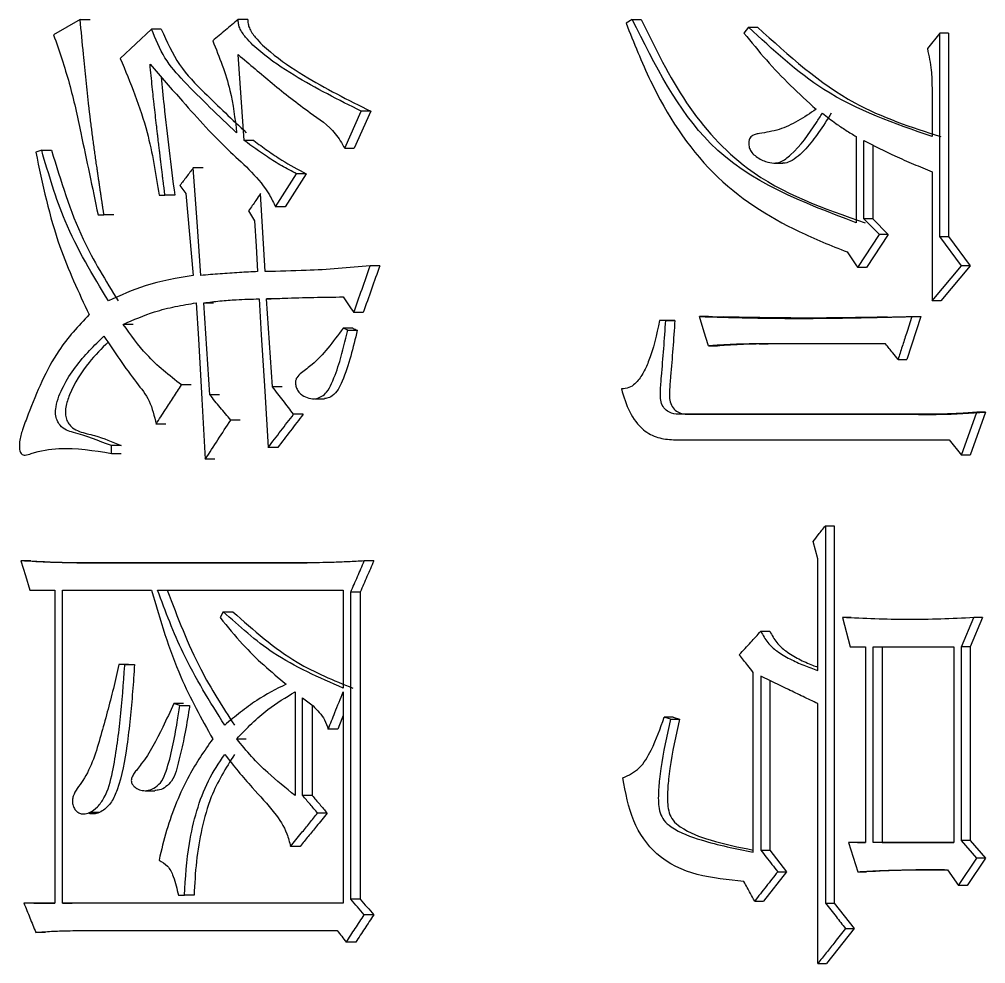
# Model space of a CAD drawing. Header units: millimetres. Extents: x 2160 to 4596, y 811 to 2534.
# Drawn here: x 3278.52 to 3283.87, y 1498.33 to 1503.55 of the extents above; entities that cross this region are included whole.
import ezdxf

# ---------------------------------------------------------------- set-up
doc = ezdxf.new("R2010")
doc.units = ezdxf.units.MM

msp = doc.modelspace()

# ---------------------------------------------------------------- linework, layer by layer
at = {"color": 7, "linetype": 'Continuous', "lineweight": 25}
for p, q in [((3278.861, 1503.5504), (3278.7139, 1503.4642)), ((3278.861, 1503.5504), (3278.9154, 1503.5504)), ((3279.7886, 1503.5504), (3279.7353, 1503.5504)), ((3281.9159, 1503.5504), (3281.8822, 1503.5288)), ((3281.9159, 1503.5504), (3281.9664, 1503.5504)), ((3279.256, 1503.4963), (3279.083, 1503.334)), ((3282.5601, 1503.5072), (3282.5346, 1503.4747)), ((3282.5601, 1503.5072), (3282.6097, 1503.5072)), ((3283.6186, 1503.4747), (3283.5501, 1503.3882)), ((3283.6187, 1502.3497), (3283.6186, 1503.4747)), ((3283.6669, 1503.4747), (3283.6186, 1503.4747)), ((3283.6669, 1503.4747), (3283.6669, 1502.3497)), ((3279.7684, 1502.8797), (3279.7353, 1503.3555)), ((3283.5758, 1503.1718), (3283.5758, 1502.9015)), ((3280.3252, 1502.8369), (3280.4167, 1503.042)), ((3280.4691, 1503.042), (3280.3778, 1502.8369)), ((3280.4691, 1503.042), (3280.4167, 1503.042)), ((3283.1565, 1502.9014), (3283.1565, 1502.4254)), ((3279.8217, 1502.8797), (3279.7684, 1502.8797)), ((3283.1992, 1502.4471), (3283.1992, 1502.8798)), ((3283.248, 1502.8556), (3283.248, 1502.4471)), ((3278.6478, 1502.8257), (3278.615, 1502.8148)), ((3278.6478, 1502.8257), (3278.7025, 1502.8257)), ((3280.3252, 1502.8369), (3280.3778, 1502.8369)), ((3282.7001, 1502.7553), (3282.7008, 1502.7553)), ((3282.7009, 1502.7553), (3282.7499, 1502.7553)), ((3279.5407, 1502.7283), (3279.4871, 1502.7283)), ((3279.9428, 1502.5124), (3280.0588, 1502.6958)), ((3280.1117, 1502.6958), (3279.9959, 1502.5124)), ((3280.1117, 1502.6958), (3280.0588, 1502.6958)), ((3283.5758, 1502.7067), (3283.5758, 1501.9927)), ((3279.4127, 1502.6309), (3279.4458, 1502.5877)), ((3279.2972, 1502.5768), (3279.3302, 1502.5768)), ((3279.384, 1502.5769), (3279.3302, 1502.5768)), ((3278.9597, 1502.4687), (3278.9925, 1502.4687)), ((3279.0467, 1502.4687), (3278.9925, 1502.4687)), ((3279.9959, 1502.5124), (3279.9428, 1502.5124)), ((3283.2847, 1502.3605), (3283.1992, 1502.4471)), ((3283.248, 1502.4471), (3283.3334, 1502.3605)), ((3283.165, 1502.1766), (3283.2847, 1502.3605)), ((3283.3334, 1502.3605), (3283.2139, 1502.1766)), ((3283.3334, 1502.3605), (3283.2847, 1502.3605)), ((3283.7388, 1502.1875), (3283.6187, 1502.3497)), ((3283.6187, 1502.3497), (3283.6669, 1502.3497)), ((3283.6669, 1502.3497), (3283.7869, 1502.1875)), ((3280.5191, 1502.1874), (3280.4667, 1502.1874)), ((3283.2139, 1502.1766), (3283.165, 1502.1766)), ((3283.5758, 1501.9927), (3283.7388, 1502.1875)), ((3283.7869, 1502.1875), (3283.6241, 1501.9927)), ((3283.7869, 1502.1875), (3283.7388, 1502.1875)), ((3279.9459, 1502.0035), (3279.8928, 1502.0035)), ((3283.6241, 1501.9927), (3283.5758, 1501.9927)), ((3279.5449, 1501.9819), (3279.5985, 1501.9819)), ((3280.4275, 1501.9278), (3280.375, 1501.9278)), ((3282.102, 1501.8846), (3282.0682, 1501.8846)), ((3282.1185, 1501.8846), (3282.0682, 1501.8846)), ((3282.102, 1501.8846), (3282.1523, 1501.8846)), ((3282.3384, 1501.9062), (3282.2884, 1501.9062)), ((3283.5129, 1501.9062), (3283.4359, 1501.6682)), ((3283.4644, 1501.9062), (3283.5129, 1501.9062)), ((3279.1536, 1501.8629), (3279.0995, 1501.8629)), ((3280.3692, 1501.8413), (3280.3167, 1501.8413)), ((3280.3417, 1501.8304), (3280.3943, 1501.8304)), ((3282.3393, 1501.7439), (3282.3892, 1501.7439)), ((3283.3189, 1501.7548), (3282.6196, 1501.7548)), ((3282.6196, 1501.7548), (3282.6692, 1501.7548)), ((3283.3874, 1501.6682), (3283.4359, 1501.6682)), ((3279.4748, 1501.5276), (3279.421, 1501.5276)), ((3279.979, 1501.5168), (3279.926, 1501.5168)), ((3279.6315, 1501.4735), (3279.578, 1501.4735)), ((3280.1607, 1501.4516), (3280.2138, 1501.4516)), ((3280.0951, 1501.3653), (3280.0422, 1501.3653)), ((3283.413, 1501.3653), (3282.1867, 1501.3653)), ((3282.2368, 1501.3653), (3282.1867, 1501.3653)), ((3282.2368, 1501.3653), (3283.4616, 1501.3653)), ((3283.4616, 1501.3653), (3283.413, 1501.3653)), ((3283.7388, 1501.1382), (3283.8246, 1501.3762)), ((3283.8726, 1501.3762), (3283.7869, 1501.1382)), ((3283.8726, 1501.3762), (3283.8246, 1501.3762)), ((3279.3346, 1501.3111), (3279.2807, 1501.3111)), ((3279.7472, 1501.3329), (3279.6939, 1501.3329)), ((3279.0336, 1501.149), (3279.0336, 1501.1921)), ((3279.0879, 1501.1919), (3279.0336, 1501.1919)), ((3279.9542, 1501.1814), (3279.9011, 1501.1814)), ((3282.1444, 1501.2247), (3283.6701, 1501.2247)), ((3283.6701, 1501.2247), (3283.7388, 1501.1382)), ((3279.0336, 1501.149), (3279.0878, 1501.149)), ((3283.7869, 1501.1382), (3283.7388, 1501.1382)), ((3279.6067, 1501.1165), (3279.5532, 1501.1165)), ((3282.9858, 1500.7488), (3282.9858, 1498.661)), ((3282.9858, 1500.7488), (3283.0349, 1500.7488)), ((3283.0349, 1500.7488), (3283.0349, 1498.661)), ((3282.9432, 1500.5649), (3282.9176, 1500.6622)), ((3278.5879, 1500.554), (3278.5331, 1500.554)), ((3280.117, 1500.5432), (3278.8693, 1500.5432)), ((3278.9236, 1500.5432), (3278.8693, 1500.5432)), ((3278.9237, 1500.5432), (3280.1171, 1500.5432)), ((3280.4858, 1500.554), (3280.4334, 1500.554)), ((3282.9432, 1499.9483), (3282.9432, 1500.5649)), ((3278.5822, 1500.3917), (3278.7215, 1500.3917)), ((3278.7215, 1500.3917), (3278.7215, 1498.661)), ((3278.7625, 1500.3917), (3279.256, 1500.3918)), ((3278.7626, 1498.661), (3278.7625, 1500.3917)), ((3279.2891, 1500.3918), (3280.3167, 1500.3918)), ((3280.3167, 1500.3918), (3280.3167, 1499.8508)), ((3280.3584, 1498.6826), (3280.3584, 1500.3809)), ((3280.4109, 1500.3809), (3280.3584, 1500.3809)), ((3280.4109, 1500.3809), (3280.4109, 1498.6826)), ((3279.6525, 1500.2728), (3279.6359, 1500.2403)), ((3279.6525, 1500.2728), (3279.7059, 1500.2728)), ((3283.0797, 1500.2403), (3283.1224, 1500.0781)), ((3283.1286, 1500.2403), (3283.0797, 1500.2403)), ((3283.7388, 1500.0781), (3283.8075, 1500.2403)), ((3283.8555, 1500.2403), (3283.7869, 1500.0781)), ((3283.8555, 1500.2403), (3283.8075, 1500.2403)), ((3282.6281, 1500.1646), (3282.6777, 1500.1646)), ((3283.1224, 1500.0781), (3283.2078, 1500.0781)), ((3283.2078, 1500.0781), (3283.2078, 1498.9963)), ((3283.2505, 1500.0781), (3283.6959, 1500.0781)), ((3283.2505, 1498.9964), (3283.2505, 1500.0781)), ((3283.2993, 1500.0781), (3283.2993, 1498.9964)), ((3283.6959, 1500.0781), (3283.6959, 1498.9964)), ((3283.7388, 1499.0072), (3283.7388, 1500.0781)), ((3283.7869, 1500.0781), (3283.7388, 1500.0781)), ((3283.7869, 1500.0781), (3283.7869, 1499.0072)), ((3279.1076, 1499.9807), (3279.075, 1499.9807)), ((3279.1292, 1499.9807), (3279.0751, 1499.9807)), ((3279.1076, 1499.9807), (3279.1617, 1499.9807)), ((3282.5856, 1498.9423), (3282.5856, 1499.9375)), ((3282.6281, 1499.9158), (3282.6281, 1498.9531)), ((3282.6777, 1499.892), (3282.6777, 1498.9531)), ((3280.0505, 1499.8292), (3280.0505, 1499.2559)), ((3280.0921, 1499.2559), (3280.0921, 1499.7968)), ((3280.3167, 1499.8293), (3280.3167, 1498.661)), ((3279.4128, 1499.7535), (3279.3798, 1499.7643)), ((3279.4128, 1499.7535), (3279.4666, 1499.7535)), ((3280.1449, 1499.7552), (3280.1449, 1499.2559)), ((3282.9432, 1498.3257), (3282.9432, 1499.7644)), ((3282.1438, 1499.6887), (3282.0936, 1499.6886)), ((3282.1274, 1499.6778), (3282.0936, 1499.6886)), ((3282.1438, 1499.6887), (3282.1777, 1499.6778)), ((3282.1274, 1499.6778), (3282.1777, 1499.6778)), ((3279.2198, 1499.2827), (3279.2741, 1499.2828)), ((3278.9141, 1499.1634), (3278.9688, 1499.1634)), ((3280.228, 1499.1586), (3280.1752, 1499.1586)), ((3283.1628, 1498.9964), (3283.1138, 1498.9963)), ((3283.1138, 1498.9963), (3283.1651, 1498.8341)), ((3283.2078, 1498.9963), (3283.1138, 1498.9963)), ((3283.1628, 1498.9964), (3283.2078, 1498.9964)), ((3283.6959, 1498.9964), (3283.2505, 1498.9964)), ((3283.2993, 1498.9964), (3283.2505, 1498.9964)), ((3283.2993, 1498.9964), (3283.6959, 1498.9964)), ((3283.8246, 1498.9098), (3283.7388, 1499.0072)), ((3283.7869, 1499.0072), (3283.7388, 1499.0072)), ((3283.7869, 1499.0072), (3283.8726, 1498.9098)), ((3280.0783, 1498.9744), (3280.0254, 1498.9744)), ((3282.6281, 1498.9531), (3282.6777, 1498.9531)), ((3282.6777, 1498.9531), (3282.7711, 1498.8341)), ((3283.7216, 1498.7584), (3283.8246, 1498.9098)), ((3283.8726, 1498.9098), (3283.7698, 1498.7584)), ((3283.8726, 1498.9098), (3283.8246, 1498.9098)), ((3282.7711, 1498.8341), (3282.6437, 1498.6718)), ((3282.7217, 1498.8341), (3282.7711, 1498.8341)), ((3283.1651, 1498.8341), (3283.2139, 1498.8341)), ((3283.6616, 1498.8449), (3283.7216, 1498.7584)), ((3283.7698, 1498.7584), (3283.7216, 1498.7584)), ((3279.4045, 1498.7043), (3279.4375, 1498.7043)), ((3279.4912, 1498.7043), (3279.4375, 1498.7043)), ((3280.4109, 1498.6826), (3280.3584, 1498.6826)), ((3282.5941, 1498.6718), (3282.6437, 1498.6718)), ((3278.7215, 1498.661), (3278.5495, 1498.661)), ((3278.6043, 1498.661), (3278.5495, 1498.661)), ((3278.6044, 1498.661), (3278.7215, 1498.661)), ((3280.3167, 1498.661), (3278.7626, 1498.661)), ((3278.7626, 1498.661), (3278.8171, 1498.661)), ((3282.9858, 1498.661), (3283.0349, 1498.661)), ((3283.0349, 1498.661), (3283.1457, 1498.5204)), ((3280.4858, 1498.5961), (3280.4334, 1498.5961)), ((3278.9103, 1498.5095), (3280.2834, 1498.5095)), ((3283.1457, 1498.5204), (3282.9923, 1498.3257)), ((3283.0967, 1498.5204), (3283.1457, 1498.5204)), ((3278.6697, 1498.4987), (3278.615, 1498.4987)), ((3280.3859, 1498.4446), (3280.3334, 1498.4446)), ((3282.9432, 1498.3257), (3282.9923, 1498.3257))]:
    msp.add_line(p, q, dxfattribs=at)
at = {"color": 7, "linetype": 'Continuous', "lineweight": 25, "flags": 128}
for points in [[(3279.3099, 1503.4963), (3279.2963, 1503.4963), (3279.2827, 1503.4963), (3279.256, 1503.4963)], [(3279.5284, 1502.1333), (3279.5077, 1502.4308), (3279.4871, 1502.7283)], [(3279.4458, 1502.5877), (3279.4664, 1502.3605), (3279.4871, 1502.1333)], [(3279.8845, 1502.155), (3279.872, 1502.3713), (3279.8596, 1502.5877)], [(3279.7933, 1502.4903), (3279.8098, 1502.4633), (3279.8264, 1502.4362)], [(3279.8264, 1502.4362), (3279.8347, 1502.2956), (3279.843, 1502.155)], [(3283.248, 1502.4471), (3283.2236, 1502.4471), (3283.1992, 1502.4471)], [(3279.8513, 1502.0035), (3279.8634, 1501.804), (3279.8822, 1501.4927), (3279.9011, 1501.1814)], [(3279.926, 1501.5168), (3279.9094, 1501.7601), (3279.8928, 1502.0035)], [(3279.5036, 1501.9819), (3279.515, 1501.7824), (3279.5341, 1501.4494), (3279.5532, 1501.1165)], [(3279.578, 1501.4735), (3279.5615, 1501.7277), (3279.5449, 1501.9819)], [(3282.3393, 1501.7439), (3282.3246, 1501.791), (3282.3098, 1501.838), (3282.2884, 1501.9062)], [(3278.5331, 1500.554), (3278.5577, 1500.4729), (3278.5822, 1500.3917)], [(3279.4335, 1499.7643), (3279.4114, 1499.7643), (3279.3956, 1499.7643), (3279.3798, 1499.7643)], [(3280.3167, 1499.6993), (3280.3093, 1499.6809), (3280.2861, 1499.6237)], [(3280.2861, 1499.6237), (3280.2598, 1499.6237), (3280.2335, 1499.6237)], [(3279.7271, 1499.5696), (3279.7417, 1499.5696), (3279.7563, 1499.5696), (3279.7804, 1499.5696)], [(3280.1449, 1499.2559), (3280.1185, 1499.2559), (3280.0921, 1499.2559)], [(3278.9103, 1498.5095), (3278.9375, 1498.5095), (3278.9647, 1498.5095)]]:
    msp.add_lwpolyline(points, dxfattribs=at)
at = {"color": 7, "linetype": 'Continuous', "lineweight": 25}
for points, knots in [([(3278.9925, 1502.4687), (3278.9921, 1502.4717), (3278.9912, 1502.4776), (3278.9898, 1502.4866), (3278.9885, 1502.4955), (3278.9871, 1502.5045), (3278.9858, 1502.5134), (3278.9844, 1502.5224), (3278.9831, 1502.5313), (3278.9818, 1502.5403), (3278.9804, 1502.5492), (3278.9791, 1502.5582), (3278.9773, 1502.5701), (3278.9751, 1502.585), (3278.9729, 1502.5999), (3278.9706, 1502.6148), (3278.9684, 1502.6298), (3278.9658, 1502.6477), (3278.9632, 1502.6656), (3278.9605, 1502.6835), (3278.9579, 1502.7014), (3278.9553, 1502.7193), (3278.9519, 1502.7432), (3278.9476, 1502.7731), (3278.9434, 1502.803), (3278.9401, 1502.8269), (3278.9377, 1502.8448), (3278.9352, 1502.8628), (3278.9328, 1502.8807), (3278.9304, 1502.8987), (3278.928, 1502.9166), (3278.9257, 1502.9346), (3278.9233, 1502.9526), (3278.921, 1502.9705), (3278.9188, 1502.9885), (3278.9166, 1503.0065), (3278.9147, 1503.0215), (3278.9122, 1503.0425), (3278.9047, 1503.1055), (3278.8929, 1503.2137), (3278.8771, 1503.374), (3278.8669, 1503.4863), (3278.861, 1503.5504)], [0, 0, 0, 0, 0.008314, 0.016628, 0.024942, 0.033256, 0.04157, 0.049884, 0.058198, 0.066512, 0.074827, 0.083141, 0.091455, 0.108083, 0.124711, 0.133025, 0.149653, 0.166281, 0.182909, 0.199537, 0.216166, 0.232794, 0.249422, 0.282678, 0.315934, 0.332562, 0.349191, 0.365819, 0.382447, 0.399075, 0.415703, 0.432331, 0.448959, 0.465587, 0.482216, 0.498844, 0.515472, 0.523786, 0.557042, 0.690072, 0.823098, 1, 1, 1, 1]), ([(3279.7353, 1503.5504), (3279.7118, 1503.5306), (3279.6649, 1503.4909), (3279.618, 1503.4512), (3279.5945, 1503.4314)], [0, 0, 0, 0, 0.5000033, 1, 1, 1, 1]), ([(3280.4167, 1503.042), (3280.2911, 1503.1048), (3280.0996, 1503.2005), (3279.8872, 1503.3425), (3279.7873, 1503.4338), (3279.7477, 1503.4903), (3279.736, 1503.5261), (3279.7355, 1503.5422), (3279.7353, 1503.5504)], [0, 0, 0, 0, 0.4932841, 0.7524352, 0.8836943, 0.9508017, 0.9748294, 1, 1, 1, 1]), ([(3279.7886, 1503.5504), (3279.7888, 1503.5422), (3279.7893, 1503.5261), (3279.801, 1503.4904), (3279.8406, 1503.4338), (3279.9403, 1503.3425), (3280.1525, 1503.2005), (3280.3437, 1503.1048), (3280.4691, 1503.042)], [0, 0, 0, 0, 0.025193, 0.049239, 0.116377, 0.247655, 0.506794, 1, 1, 1, 1]), ([(3283.1565, 1502.4254), (3282.8613, 1502.5363), (3282.3225, 1502.7388), (3282.0425, 1503.2977), (3281.9159, 1503.5504)], [0, 0, 0, 0, 0.5478251, 1, 1, 1, 1]), ([(3281.9664, 1503.5504), (3282.0433, 1503.3914), (3282.1948, 1503.0777), (3282.5995, 1502.6332), (3282.9773, 1502.5037), (3283.2054, 1502.4254)], [0, 0, 0, 0, 0.289723, 0.571285, 1, 1, 1, 1]), ([(3279.727, 1502.923), (3279.6283, 1503.0159), (3279.4904, 1503.1457), (3279.3221, 1503.3319), (3279.2781, 1503.4412), (3279.256, 1503.4963)], [0, 0, 0, 0, 0.555127, 0.77558, 1, 1, 1, 1]), ([(3279.3099, 1503.4963), (3279.3404, 1503.428), (3279.4008, 1503.2925), (3279.5762, 1503.1161), (3279.703, 1502.9961), (3279.7803, 1502.923)], [0, 0, 0, 0, 0.284255, 0.563934, 1, 1, 1, 1]), ([(3281.8822, 1503.5288), (3281.9251, 1503.4212), (3282.046, 1503.1182), (3282.3363, 1502.6693), (3282.753, 1502.4054), (3283.0163, 1502.2991), (3283.1053, 1502.2632)], [0, 0, 0, 0, 0.181249, 0.510223, 0.834429, 1, 1, 1, 1]), ([(3283.5758, 1502.9015), (3283.3685, 1502.9731), (3282.9948, 1503.1022), (3282.6941, 1503.3824), (3282.5601, 1503.5072)], [0, 0, 0, 0, 0.554519, 1, 1, 1, 1]), ([(3282.6097, 1503.5072), (3282.7818, 1503.351), (3283.0864, 1503.0745), (3283.461, 1502.954), (3283.6241, 1502.9015)], [0, 0, 0, 0, 0.564725, 1, 1, 1, 1]), ([(3278.7139, 1503.4642), (3278.7445, 1503.3757), (3278.8054, 1503.1993), (3278.8772, 1502.863), (3278.9281, 1502.6198), (3278.9597, 1502.4687)], [0, 0, 0, 0, 0.276136, 0.550092, 1, 1, 1, 1]), ([(3279.5945, 1503.4314), (3279.6308, 1503.3415), (3279.6961, 1503.1795), (3279.7175, 1503.002), (3279.727, 1502.923)], [0, 0, 0, 0, 0.55469, 1, 1, 1, 1]), ([(3282.5346, 1503.4747), (3282.5754, 1503.4244), (3282.6576, 1503.3232), (3282.7913, 1503.1822), (3282.8868, 1503.096), (3282.9346, 1503.0528)], [0, 0, 0, 0, 0.33078, 0.664698, 1, 1, 1, 1]), ([(3283.5501, 1503.3882), (3283.5586, 1503.3484), (3283.5738, 1503.2773), (3283.5752, 1503.2041), (3283.5758, 1503.1718)], [0, 0, 0, 0, 0.558835, 1, 1, 1, 1]), ([(3279.083, 1503.334), (3279.1384, 1503.2001), (3279.2382, 1502.9587), (3279.279, 1502.6944), (3279.2972, 1502.5768)], [0, 0, 0, 0, 0.554954, 1, 1, 1, 1]), ([(3279.7353, 1503.3555), (3279.7981, 1503.3023), (3279.929, 1503.1913), (3280.1083, 1503.0486), (3280.26, 1502.9486), (3280.3088, 1502.865), (3280.3252, 1502.8369)], [0, 0, 0, 0, 0.31366, 0.654046, 0.883874, 1, 1, 1, 1]), ([(3279.3302, 1502.5768), (3279.3299, 1502.5792), (3279.3293, 1502.5839), (3279.3284, 1502.591), (3279.3277, 1502.597), (3279.327, 1502.6029), (3279.3262, 1502.6088), (3279.3255, 1502.6147), (3279.3248, 1502.6206), (3279.3242, 1502.6253), (3279.3231, 1502.6336), (3279.3221, 1502.6419), (3279.3207, 1502.6537), (3279.3195, 1502.6632), (3279.318, 1502.675), (3279.3168, 1502.6845), (3279.3154, 1502.6963), (3279.3139, 1502.7082), (3279.3125, 1502.72), (3279.311, 1502.7318), (3279.3096, 1502.7437), (3279.3081, 1502.7555), (3279.3067, 1502.7673), (3279.3055, 1502.7768), (3279.3041, 1502.7886), (3279.303, 1502.7981), (3279.3015, 1502.8099), (3279.3001, 1502.8218), (3279.2987, 1502.8336), (3279.2973, 1502.8454), (3279.2962, 1502.8549), (3279.2948, 1502.8668), (3279.2934, 1502.8786), (3279.292, 1502.8904), (3279.2906, 1502.9023), (3279.2895, 1502.9118), (3279.2882, 1502.9236), (3279.2863, 1502.9402), (3279.2803, 1502.9923), (3279.2742, 1503.0444), (3279.2688, 1503.0918), (3279.2672, 1503.1061), (3279.2641, 1503.1345), (3279.2573, 1503.1997), (3279.2516, 1503.2602), (3279.2477, 1503.3016)], [0, 0, 0, 0, 0.009808, 0.019616, 0.029425, 0.034329, 0.044137, 0.053945, 0.058849, 0.068658, 0.073562, 0.093178, 0.102986, 0.122603, 0.132411, 0.152028, 0.161836, 0.181452, 0.201069, 0.210877, 0.230494, 0.25011, 0.259918, 0.279535, 0.289343, 0.308959, 0.318768, 0.338384, 0.358001, 0.367809, 0.387425, 0.397234, 0.41685, 0.436466, 0.446275, 0.465891, 0.475699, 0.495316, 0.534549, 0.691481, 0.711097, 0.730714, 0.75033, 0.828797, 1, 1, 1, 1]), ([(3279.2478, 1503.3017), (3279.3074, 1503.2333), (3279.4525, 1503.067), (3279.6706, 1502.8268), (3279.8712, 1502.6579), (3279.9317, 1502.5349), (3279.9428, 1502.5124)], [0, 0, 0, 0, 0.257956, 0.627877, 0.931924, 1, 1, 1, 1]), ([(3279.3087, 1503.2322), (3279.314, 1503.1793), (3279.3274, 1503.0434), (3279.3535, 1502.8251), (3279.3739, 1502.6596), (3279.3841, 1502.5769)], [0, 0, 0, 0, 0.241308, 0.620646, 1, 1, 1, 1]), ([(3282.9346, 1503.0528), (3282.901, 1503.0306), (3282.8353, 1502.9871), (3282.7307, 1502.9353), (3282.6486, 1502.9238), (3282.5975, 1502.9147), (3282.5797, 1502.907), (3282.5685, 1502.8961), (3282.5623, 1502.8824), (3282.5599, 1502.8636), (3282.5631, 1502.841), (3282.5748, 1502.8159), (3282.605, 1502.7867), (3282.6483, 1502.7636), (3282.6972, 1502.7525), (3282.747, 1502.7618), (3282.8346, 1502.8318), (3282.9055, 1502.9309), (3282.9577, 1503.0138), (3282.9687, 1503.0312)], [0, 0, 0, 0, 0.119378, 0.233044, 0.347088, 0.372157, 0.392491, 0.404557, 0.416667, 0.432851, 0.454707, 0.476798, 0.507453, 0.574091, 0.621959, 0.658929, 0.726106, 0.942431, 1, 1, 1, 1]), ([(3283.0178, 1503.0312), (3282.995, 1502.9951), (3282.9515, 1502.926), (3282.8783, 1502.8315), (3282.8134, 1502.7706), (3282.7642, 1502.7532), (3282.7512, 1502.7558), (3282.7499, 1502.756)], [0, 0, 0, 0, 0.31528, 0.602541, 0.89261, 0.989797, 1, 1, 1, 1]), ([(3282.9687, 1503.0312), (3282.9934, 1503.0118), (3283.0359, 1502.9783), (3283.0991, 1502.936), (3283.1374, 1502.9129), (3283.1565, 1502.9014)], [0, 0, 0, 0, 0.409889, 0.704653, 1, 1, 1, 1]), ([(3280.0588, 1502.6958), (3280.0313, 1502.7101), (3279.9762, 1502.7385), (3279.8789, 1502.7993), (3279.8109, 1502.8488), (3279.7684, 1502.8797)], [0, 0, 0, 0, 0.273067, 0.546131, 1, 1, 1, 1]), ([(3279.8217, 1502.8797), (3279.8471, 1502.861), (3279.898, 1502.8234), (3279.9934, 1502.7591), (3280.0663, 1502.7202), (3280.1117, 1502.6958)], [0, 0, 0, 0, 0.273256, 0.54658, 1, 1, 1, 1]), ([(3283.1992, 1502.8798), (3283.256, 1502.8508), (3283.3461, 1502.8047), (3283.4726, 1502.7496), (3283.5414, 1502.721), (3283.5758, 1502.7067)], [0, 0, 0, 0, 0.459907, 0.729904, 1, 1, 1, 1]), ([(3278.615, 1502.8148), (3278.6526, 1502.6376), (3278.7193, 1502.323), (3278.8523, 1502.0404), (3278.9104, 1501.917)], [0, 0, 0, 0, 0.563398, 1, 1, 1, 1]), ([(3279.0172, 1501.9927), (3278.9305, 1502.1358), (3278.7744, 1502.3933), (3278.6867, 1502.6927), (3278.6478, 1502.8257)], [0, 0, 0, 0, 0.555779, 1, 1, 1, 1]), ([(3278.7025, 1502.8257), (3278.7537, 1502.6573), (3278.8444, 1502.3588), (3279.0026, 1502.1039), (3279.0715, 1501.9927)], [0, 0, 0, 0, 0.563939, 1, 1, 1, 1]), ([(3279.4871, 1502.7283), (3279.4747, 1502.7121), (3279.4499, 1502.6796), (3279.4251, 1502.6472), (3279.4127, 1502.6309)], [0, 0, 0, 0, 0.499999, 1, 1, 1, 1]), ([(3279.8596, 1502.5877), (3279.8507, 1502.5747), (3279.8353, 1502.552), (3279.8132, 1502.5195), (3279.7999, 1502.5), (3279.7933, 1502.4903)], [0, 0, 0, 0, 0.400146, 0.700073, 1, 1, 1, 1]), ([(3283.1052, 1502.2632), (3283.1152, 1502.2488), (3283.1351, 1502.2199), (3283.1551, 1502.1911), (3283.165, 1502.1766)], [0, 0, 0, 0, 0.5, 1, 1, 1, 1]), ([(3279.843, 1502.155), (3279.8094, 1502.1532), (3279.74, 1502.1494), (3279.6352, 1502.1422), (3279.564, 1502.1363), (3279.5284, 1502.1333)], [0, 0, 0, 0, 0.320034, 0.659996, 1, 1, 1, 1]), ([(3280.4667, 1502.1874), (3280.4077, 1502.1816), (3280.2895, 1502.17), (3280.0953, 1502.1593), (3279.9604, 1502.1565), (3279.8845, 1502.155)], [0, 0, 0, 0, 0.304303, 0.608646, 1, 1, 1, 1]), ([(3280.375, 1501.9278), (3280.3903, 1501.9711), (3280.4209, 1502.0576), (3280.4515, 1502.1442), (3280.4667, 1502.1874)], [0, 0, 0, 0, 0.5, 1, 1, 1, 1]), ([(3280.5191, 1502.1874), (3280.5038, 1502.1442), (3280.4733, 1502.0576), (3280.4428, 1501.9711), (3280.4275, 1501.9278)], [0, 0, 0, 0, 0.500001, 1, 1, 1, 1]), ([(3279.4871, 1502.1333), (3279.3969, 1502.1187), (3279.2355, 1502.0926), (3279.0841, 1502.0233), (3279.0172, 1501.9927)], [0, 0, 0, 0, 0.558486, 1, 1, 1, 1]), ([(3279.5449, 1501.9819), (3279.5748, 1501.9855), (3279.6346, 1501.9926), (3279.7367, 1502.001), (3279.8091, 1502.0026), (3279.8513, 1502.0035)], [0, 0, 0, 0, 0.293913, 0.587864, 1, 1, 1, 1]), ([(3279.8928, 1502.0035), (3279.9253, 1502.0049), (3280.012, 1502.0086), (3280.1533, 1502.0128), (3280.2622, 1502.0138), (3280.3167, 1502.0144)], [0, 0, 0, 0, 0.230465, 0.615194, 1, 1, 1, 1]), ([(3280.3167, 1502.0144), (3280.3264, 1501.9999), (3280.3459, 1501.9711), (3280.3653, 1501.9422), (3280.375, 1501.9278)], [0, 0, 0, 0, 0.4999992, 1, 1, 1, 1]), ([(3279.0995, 1501.8629), (3279.1568, 1501.8879), (3279.2507, 1501.9288), (3279.3872, 1501.963), (3279.4647, 1501.9756), (3279.5036, 1501.9819)], [0, 0, 0, 0, 0.438459, 0.718604, 1, 1, 1, 1]), ([(3278.9104, 1501.917), (3278.851, 1501.8534), (3278.7068, 1501.6989), (3278.6094, 1501.4591), (3278.5436, 1501.2881), (3278.5257, 1501.2288), (3278.5236, 1501.1888), (3278.5253, 1501.168), (3278.5305, 1501.1527), (3278.5364, 1501.1443), (3278.5454, 1501.1395), (3278.5638, 1501.138), (3278.6286, 1501.163), (3278.7884, 1501.1892), (3278.9369, 1501.1648), (3279.0336, 1501.149)], [0, 0, 0, 0, 0.1864304, 0.4525533, 0.5137397, 0.5595487, 0.5749405, 0.5926781, 0.5999529, 0.607307, 0.6136534, 0.6226215, 0.6500428, 0.7720989, 1, 1, 1, 1]), ([(3282.0682, 1501.8846), (3282.0513, 1501.8064), (3282.0292, 1501.7039), (3281.9761, 1501.5887), (3281.9401, 1501.5386), (3281.8979, 1501.5085), (3281.871, 1501.5068), (3281.8568, 1501.506)], [0, 0, 0, 0, 0.4982992, 0.6529249, 0.8087085, 0.8991261, 1, 1, 1, 1]), ([(3282.1867, 1501.3651), (3282.1687, 1501.3656), (3282.1399, 1501.3664), (3282.1029, 1501.3854), (3282.0724, 1501.4255), (3282.0711, 1501.4958), (3282.0855, 1501.6497), (3282.0947, 1501.7807), (3282.102, 1501.8846)], [0, 0, 0, 0, 0.10163, 0.162723, 0.225538, 0.354202, 0.488391, 1, 1, 1, 1]), ([(3282.1523, 1501.8846), (3282.1459, 1501.8846), (3282.1347, 1501.8846), (3282.1234, 1501.8846), (3282.1185, 1501.8846)], [0, 0, 0, 0, 0.56, 1, 1, 1, 1]), ([(3282.1523, 1501.8846), (3282.145, 1501.7807), (3282.1358, 1501.6497), (3282.1214, 1501.4958), (3282.1226, 1501.4255), (3282.1532, 1501.3854), (3282.1901, 1501.3664), (3282.2189, 1501.3656), (3282.2368, 1501.3651)], [0, 0, 0, 0, 0.511728, 0.645948, 0.774639, 0.837433, 0.898476, 1, 1, 1, 1]), ([(3282.2884, 1501.9062), (3282.2923, 1501.9061), (3282.298, 1501.9059), (3282.3057, 1501.9057), (3282.3114, 1501.9055), (3282.3172, 1501.9054), (3282.323, 1501.9052), (3282.3287, 1501.905), (3282.3345, 1501.9049), (3282.3402, 1501.9047), (3282.346, 1501.9045), (3282.3517, 1501.9044), (3282.3594, 1501.9042), (3282.369, 1501.9039), (3282.3805, 1501.9036), (3282.3921, 1501.9032), (3282.4036, 1501.9029), (3282.4151, 1501.9026), (3282.4266, 1501.9023), (3282.4382, 1501.902), (3282.4535, 1501.9015), (3282.4727, 1501.901), (3282.4958, 1501.9005), (3282.5189, 1501.8999), (3282.5419, 1501.8994), (3282.5727, 1501.8988), (3282.6035, 1501.8981), (3282.642, 1501.8974), (3282.6805, 1501.8969), (3282.7267, 1501.8964), (3282.773, 1501.896), (3282.8192, 1501.8959), (3282.8578, 1501.8959), (3282.8886, 1501.896), (3282.9118, 1501.8961), (3282.9349, 1501.8962), (3282.9581, 1501.8964), (3282.9813, 1501.8966), (3283.0044, 1501.8969), (3283.0276, 1501.8972), (3283.0508, 1501.8975), (3283.074, 1501.8978), (3283.1049, 1501.8983), (3283.1358, 1501.8988), (3283.1667, 1501.8994), (3283.1899, 1501.8999), (3283.2131, 1501.9003), (3283.2325, 1501.9007), (3283.2479, 1501.9011), (3283.2595, 1501.9013), (3283.2712, 1501.9016), (3283.2828, 1501.9019), (3283.2944, 1501.9021), (3283.306, 1501.9024), (3283.3215, 1501.9027), (3283.337, 1501.9031), (3283.3524, 1501.9035), (3283.3641, 1501.9038), (3283.3757, 1501.904), (3283.3873, 1501.9043), (3283.3989, 1501.9046), (3283.4105, 1501.9049), (3283.4222, 1501.9052), (3283.4338, 1501.9055), (3283.4479, 1501.9058), (3283.4581, 1501.9061), (3283.4644, 1501.9062)], [0, 0, 0, 0, 0.009839, 0.014759, 0.019678, 0.024598, 0.029518, 0.034437, 0.039357, 0.044276, 0.049196, 0.054116, 0.059035, 0.068874, 0.078714, 0.088553, 0.098392, 0.108231, 0.11807, 0.12791, 0.137749, 0.157427, 0.177105, 0.196784, 0.216462, 0.236141, 0.275497, 0.295176, 0.334533, 0.373889, 0.413246, 0.452603, 0.49196, 0.511638, 0.531317, 0.550995, 0.570673, 0.590352, 0.61003, 0.629709, 0.649387, 0.669065, 0.688744, 0.728101, 0.747779, 0.767457, 0.787136, 0.806814, 0.816653, 0.826493, 0.836332, 0.846171, 0.85601, 0.865849, 0.875689, 0.895367, 0.905206, 0.915045, 0.924884, 0.934724, 0.944563, 0.954402, 0.964241, 0.97408, 0.98392, 1, 1, 1, 1]), ([(3282.3384, 1501.9062), (3282.3461, 1501.906), (3282.3614, 1501.9055), (3282.3845, 1501.9049), (3282.4046, 1501.9043), (3282.417, 1501.904), (3282.4218, 1501.9038)], [0, 0, 0, 0, 0.276232, 0.552465, 0.828697, 1, 1, 1, 1]), ([(3283.3293, 1501.9031), (3283.3293, 1501.9031), (3283.3294, 1501.9031), (3283.3288, 1501.9031), (3283.3108, 1501.9028), (3283.1426, 1501.8995), (3282.845, 1501.8955), (3282.5747, 1501.9008), (3282.4218, 1501.9038)], [0, 0, 0, 0, 0.000388, 0.002567, 0.005095, 0.093733, 0.487155, 1, 1, 1, 1]), ([(3283.4644, 1501.9062), (3283.4542, 1501.8746), (3283.4362, 1501.8192), (3283.4105, 1501.7399), (3283.3951, 1501.6921), (3283.3874, 1501.6682)], [0, 0, 0, 0, 0.397994, 0.698997, 1, 1, 1, 1]), ([(3279.421, 1501.5276), (3279.3542, 1501.5801), (3279.2339, 1501.6745), (3279.1409, 1501.8049), (3279.0995, 1501.8629)], [0, 0, 0, 0, 0.554889, 1, 1, 1, 1]), ([(3280.3167, 1501.8413), (3280.2886, 1501.804), (3280.2352, 1501.7329), (3280.1586, 1501.6472), (3280.0953, 1501.6035), (3280.0616, 1501.5744), (3280.0521, 1501.5503), (3280.0521, 1501.53), (3280.058, 1501.5085), (3280.0706, 1501.4865), (3280.0935, 1501.4659), (3280.1273, 1501.4527), (3280.1658, 1501.449), (3280.1999, 1501.4634), (3280.2306, 1501.491), (3280.2645, 1501.5575), (3280.3045, 1501.6719), (3280.3281, 1501.7725), (3280.3417, 1501.8304)], [0, 0, 0, 0, 0.140265, 0.267253, 0.34565, 0.385196, 0.401729, 0.418248, 0.440927, 0.464428, 0.491888, 0.53456, 0.581082, 0.616632, 0.65201, 0.706896, 0.831302, 1, 1, 1, 1]), ([(3280.3943, 1501.8304), (3280.383, 1501.7824), (3280.3605, 1501.6861), (3280.3239, 1501.5771), (3280.2902, 1501.5012), (3280.2602, 1501.4684), (3280.2324, 1501.453), (3280.2177, 1501.453), (3280.2137, 1501.453)], [0, 0, 0, 0, 0.3280113, 0.6568428, 0.7710489, 0.8870947, 0.9692505, 1, 1, 1, 1]), ([(3280.3417, 1501.8304), (3280.3396, 1501.8314), (3280.3343, 1501.8337), (3280.326, 1501.8373), (3280.3198, 1501.84), (3280.3167, 1501.8413)], [0, 0, 0, 0, 0.25891, 0.629455, 1, 1, 1, 1]), ([(3280.3692, 1501.8413), (3280.3714, 1501.8404), (3280.3757, 1501.8385), (3280.3841, 1501.8349), (3280.3903, 1501.8322), (3280.3943, 1501.8305)], [0, 0, 0, 0, 0.259206, 0.518413, 1, 1, 1, 1]), ([(3279.0336, 1501.192), (3278.964, 1501.2185), (3278.8816, 1501.2499), (3278.7834, 1501.2754), (3278.7516, 1501.2994), (3278.7311, 1501.3309), (3278.7222, 1501.3672), (3278.7296, 1501.4341), (3278.7821, 1501.5651), (3278.882, 1501.6904), (3278.9658, 1501.772), (3278.9925, 1501.798)], [0, 0, 0, 0, 0.266852, 0.315952, 0.365722, 0.40082, 0.436128, 0.478331, 0.60435, 0.873952, 1, 1, 1, 1]), ([(3278.9925, 1501.798), (3279.0504, 1501.7108), (3279.1311, 1501.5893), (3279.2515, 1501.4428), (3279.2709, 1501.3554), (3279.2806, 1501.3112)], [0, 0, 0, 0, 0.557182, 0.776269, 1, 1, 1, 1]), ([(3279.0157, 1501.7648), (3278.9795, 1501.7286), (3278.8959, 1501.6451), (3278.816, 1501.5199), (3278.7823, 1501.4169), (3278.7773, 1501.3703), (3278.7833, 1501.3379), (3278.7977, 1501.311), (3278.8217, 1501.2857), (3278.8708, 1501.2631), (3278.9635, 1501.2447), (3279.0393, 1501.2126), (3279.0878, 1501.192)], [0, 0, 0, 0, 0.182177, 0.420043, 0.497442, 0.536964, 0.569768, 0.602515, 0.638391, 0.691417, 0.802387, 1, 1, 1, 1]), ([(3282.6196, 1501.7548), (3282.5898, 1501.7545), (3282.5281, 1501.754), (3282.4347, 1501.7502), (3282.3711, 1501.746), (3282.3393, 1501.7439)], [0, 0, 0, 0, 0.318332, 0.659091, 1, 1, 1, 1]), ([(3282.6692, 1501.7548), (3282.6394, 1501.7545), (3282.5777, 1501.754), (3282.4844, 1501.7502), (3282.421, 1501.746), (3282.3892, 1501.7439)], [0, 0, 0, 0, 0.318745, 0.659298, 1, 1, 1, 1]), ([(3283.3874, 1501.6682), (3283.3776, 1501.6806), (3283.3613, 1501.7012), (3283.3385, 1501.73), (3283.3254, 1501.7465), (3283.3189, 1501.7548)], [0, 0, 0, 0, 0.428367, 0.714183, 1, 1, 1, 1]), ([(3279.2807, 1501.3112), (3279.298, 1501.3379), (3279.33, 1501.3873), (3279.3768, 1501.4594), (3279.4063, 1501.5049), (3279.421, 1501.5276)], [0, 0, 0, 0, 0.36988, 0.68494, 1, 1, 1, 1]), ([(3280.0422, 1501.3653), (3280.0228, 1501.3906), (3279.9841, 1501.441), (3279.9453, 1501.4915), (3279.926, 1501.5168)], [0, 0, 0, 0, 0.4999977, 1, 1, 1, 1]), ([(3281.8568, 1501.506), (3281.8695, 1501.4621), (3281.8944, 1501.3758), (3281.9679, 1501.2796), (3282.0572, 1501.2308), (3282.1154, 1501.2267), (3282.1444, 1501.2247)], [0, 0, 0, 0, 0.2921, 0.574018, 0.788471, 1, 1, 1, 1]), ([(3279.6939, 1501.3329), (3279.6746, 1501.3563), (3279.6359, 1501.4032), (3279.5973, 1501.45), (3279.578, 1501.4735)], [0, 0, 0, 0, 0.499998, 1, 1, 1, 1]), ([(3279.9011, 1501.1814), (3279.9246, 1501.2121), (3279.9716, 1501.2734), (3280.0187, 1501.3347), (3280.0422, 1501.3653)], [0, 0, 0, 0, 0.5, 1, 1, 1, 1]), ([(3280.0951, 1501.3653), (3280.0716, 1501.3347), (3280.0246, 1501.2734), (3279.9777, 1501.2121), (3279.9542, 1501.1814)], [0, 0, 0, 0, 0.5, 1, 1, 1, 1]), ([(3283.8246, 1501.3762), (3283.8182, 1501.3757), (3283.8054, 1501.3747), (3283.7894, 1501.3736), (3283.7766, 1501.3727), (3283.7637, 1501.3718), (3283.7509, 1501.371), (3283.7381, 1501.3702), (3283.7253, 1501.3695), (3283.7124, 1501.3689), (3283.6996, 1501.3683), (3283.69, 1501.3679), (3283.6772, 1501.3675), (3283.6643, 1501.367), (3283.6483, 1501.3666), (3283.6355, 1501.3662), (3283.6227, 1501.366), (3283.6098, 1501.3657), (3283.597, 1501.3655), (3283.5842, 1501.3654), (3283.5746, 1501.3653), (3283.565, 1501.3652), (3283.5553, 1501.3651), (3283.5457, 1501.3651), (3283.5377, 1501.365), (3283.5313, 1501.365), (3283.5249, 1501.365), (3283.5185, 1501.365), (3283.5121, 1501.365), (3283.5057, 1501.365), (3283.4993, 1501.365), (3283.4929, 1501.365), (3283.4865, 1501.365), (3283.4801, 1501.365), (3283.4736, 1501.365), (3283.4672, 1501.3651), (3283.4608, 1501.3651), (3283.4544, 1501.3651), (3283.448, 1501.3652), (3283.4416, 1501.3652), (3283.4352, 1501.3652), (3283.4291, 1501.3653), (3283.4217, 1501.3653), (3283.4159, 1501.3653), (3283.413, 1501.3653)], [0, 0, 0, 0, 0.046719, 0.093437, 0.116797, 0.140156, 0.186875, 0.210234, 0.233594, 0.280313, 0.303672, 0.327031, 0.350391, 0.397109, 0.420469, 0.467188, 0.490547, 0.513906, 0.560625, 0.583984, 0.607344, 0.630703, 0.654062, 0.677422, 0.700781, 0.712461, 0.72414, 0.7475, 0.759179, 0.770859, 0.794218, 0.805898, 0.817578, 0.840937, 0.852617, 0.864296, 0.887656, 0.899335, 0.911015, 0.934374, 0.946054, 0.957734, 0.978867, 1, 1, 1, 1]), ([(3283.4616, 1501.3653), (3283.5141, 1501.3648), (3283.651, 1501.3635), (3283.7881, 1501.3713), (3283.8726, 1501.3762)], [0, 0, 0, 0, 0.383201, 1, 1, 1, 1]), ([(3279.5532, 1501.1165), (3279.5766, 1501.1526), (3279.6235, 1501.2247), (3279.6704, 1501.2968), (3279.6939, 1501.3329)], [0, 0, 0, 0, 0.5, 1, 1, 1, 1]), ([(3282.9176, 1500.6622), (3282.9273, 1500.6746), (3282.9436, 1500.6952), (3282.9663, 1500.724), (3282.9793, 1500.7405), (3282.9858, 1500.7488)], [0, 0, 0, 0, 0.42836, 0.71418, 1, 1, 1, 1]), ([(3278.8693, 1500.5432), (3278.8404, 1500.5434), (3278.7828, 1500.5438), (3278.6707, 1500.5464), (3278.5876, 1500.551), (3278.5331, 1500.554)], [0, 0, 0, 0, 0.256617, 0.51324, 1, 1, 1, 1]), ([(3278.588, 1500.554), (3278.6167, 1500.5524), (3278.6741, 1500.5491), (3278.7859, 1500.5445), (3278.8692, 1500.5437), (3278.9237, 1500.5432)], [0, 0, 0, 0, 0.256951, 0.513908, 1, 1, 1, 1]), ([(3280.4334, 1500.554), (3280.4037, 1500.5523), (3280.3443, 1500.5488), (3280.2388, 1500.5448), (3280.1631, 1500.5438), (3280.117, 1500.5432)], [0, 0, 0, 0, 0.281466, 0.562942, 1, 1, 1, 1]), ([(3280.3584, 1500.3809), (3280.3709, 1500.4098), (3280.3959, 1500.4675), (3280.4209, 1500.5252), (3280.4334, 1500.554)], [0, 0, 0, 0, 0.499999, 1, 1, 1, 1]), ([(3280.4858, 1500.554), (3280.4733, 1500.5252), (3280.4483, 1500.4675), (3280.4234, 1500.4098), (3280.4109, 1500.3809)], [0, 0, 0, 0, 0.499998, 1, 1, 1, 1]), ([(3279.2561, 1500.3918), (3279.304, 1500.2282), (3279.3892, 1499.9378), (3279.5322, 1499.6816), (3279.5947, 1499.5697)], [0, 0, 0, 0, 0.5633289, 1, 1, 1, 1]), ([(3279.6608, 1499.6454), (3279.5794, 1499.7753), (3279.4332, 1500.0089), (3279.3333, 1500.2741), (3279.2891, 1500.3918)], [0, 0, 0, 0, 0.556376, 1, 1, 1, 1]), ([(3279.343, 1500.3918), (3279.3997, 1500.2423), (3279.5004, 1499.9772), (3279.6493, 1499.7462), (3279.7142, 1499.6454)], [0, 0, 0, 0, 0.563635, 1, 1, 1, 1]), ([(3280.3167, 1499.8508), (3280.1837, 1499.9079), (3279.944, 1500.0107), (3279.7423, 1500.1921), (3279.6525, 1500.2728)], [0, 0, 0, 0, 0.555128, 1, 1, 1, 1]), ([(3279.7059, 1500.2728), (3279.8206, 1500.1709), (3280.0235, 1499.9904), (3280.2644, 1499.8931), (3280.3693, 1499.8508)], [0, 0, 0, 0, 0.564694, 1, 1, 1, 1]), ([(3279.6359, 1500.2403), (3279.6764, 1500.1902), (3279.7519, 1500.0968), (3279.8757, 1499.976), (3279.9589, 1499.9071), (3280.0007, 1499.8725)], [0, 0, 0, 0, 0.366086, 0.682145, 1, 1, 1, 1]), ([(3283.8075, 1500.2403), (3283.7462, 1500.2373), (3283.6236, 1500.2312), (3283.3807, 1500.2272), (3283.1997, 1500.2351), (3283.0797, 1500.2403)], [0, 0, 0, 0, 0.252085, 0.504197, 1, 1, 1, 1]), ([(3282.5091, 1500.0348), (3282.5197, 1500.0464), (3282.5409, 1500.0695), (3282.5806, 1500.1128), (3282.6096, 1500.1445), (3282.6281, 1500.1646)], [0, 0, 0, 0, 0.2674634, 0.534927, 1, 1, 1, 1]), ([(3282.6281, 1500.1646), (3282.64, 1500.143), (3282.6634, 1500.1002), (3282.7207, 1500.0496), (3282.7889, 1500.0103), (3282.8651, 1499.9758), (3282.9172, 1499.9574), (3282.9432, 1499.9483)], [0, 0, 0, 0, 0.176065, 0.348002, 0.566634, 0.783694, 1, 1, 1, 1]), ([(3282.6777, 1500.1646), (3282.6895, 1500.143), (3282.7129, 1500.1002), (3282.7701, 1500.0496), (3282.8383, 1500.0105), (3282.8982, 1499.9826), (3282.9337, 1499.9698), (3282.9432, 1499.9664)], [0, 0, 0, 0, 0.204151, 0.403447, 0.656808, 0.908321, 1, 1, 1, 1]), ([(3282.5856, 1499.9375), (3282.5758, 1499.9499), (3282.5581, 1499.9724), (3282.5326, 1500.0048), (3282.5169, 1500.0248), (3282.5091, 1500.0348)], [0, 0, 0, 0, 0.384577, 0.692287, 1, 1, 1, 1]), ([(3279.075, 1499.9806), (3279.0651, 1499.9365), (3279.0351, 1499.8041), (3278.9761, 1499.5889), (3278.9178, 1499.3918), (3278.8452, 1499.2982), (3278.8234, 1499.2618), (3278.8165, 1499.2297), (3278.8191, 1499.2053), (3278.8282, 1499.1831), (3278.8428, 1499.1654), (3278.8615, 1499.1547), (3278.8855, 1499.1526), (3278.919, 1499.1631), (3278.9592, 1499.1915), (3279.0108, 1499.2644), (3279.0529, 1499.4315), (3279.085, 1499.6772), (3279.101, 1499.8769), (3279.1075, 1499.979), (3279.1076, 1499.9807)], [0, 0, 0, 0, 0.07376, 0.221291, 0.369161, 0.400761, 0.427212, 0.440277, 0.453391, 0.466052, 0.479506, 0.492813, 0.505075, 0.525102, 0.558597, 0.593335, 0.676611, 0.83455, 0.997228, 1, 1, 1, 1]), ([(3279.1618, 1499.9807), (3279.1583, 1499.9308), (3279.1479, 1499.781), (3279.1246, 1499.5483), (3279.0897, 1499.3403), (3279.0371, 1499.2168), (3278.9925, 1499.1743), (3278.9535, 1499.1554), (3278.9278, 1499.153), (3278.9126, 1499.1558), (3278.907, 1499.1604), (3278.9066, 1499.1608)], [0, 0, 0, 0, 0.157448, 0.472478, 0.737753, 0.819135, 0.901513, 0.945418, 0.974425, 0.998143, 1, 1, 1, 1]), ([(3282.9432, 1499.7644), (3282.9161, 1499.7774), (3282.862, 1499.8033), (3282.757, 1499.8538), (3282.679, 1499.8913), (3282.6281, 1499.9158)], [0, 0, 0, 0, 0.257226, 0.514452, 1, 1, 1, 1]), ([(3280.0007, 1499.8725), (3279.9455, 1499.8441), (3279.8581, 1499.7989), (3279.747, 1499.7176), (3279.6896, 1499.6695), (3279.6608, 1499.6454)], [0, 0, 0, 0, 0.459963, 0.729487, 1, 1, 1, 1]), ([(3279.7271, 1499.5696), (3279.7827, 1499.6272), (3279.8815, 1499.7295), (3279.9991, 1499.7989), (3280.0505, 1499.8292)], [0, 0, 0, 0, 0.563044, 1, 1, 1, 1]), ([(3280.0921, 1499.7968), (3280.1119, 1499.7825), (3280.1446, 1499.7587), (3280.1844, 1499.7161), (3280.2163, 1499.6755), (3280.2277, 1499.6411), (3280.2335, 1499.6237)], [0, 0, 0, 0, 0.333513, 0.552424, 0.773916, 1, 1, 1, 1]), ([(3280.2335, 1499.6237), (3280.2458, 1499.6541), (3280.2658, 1499.7036), (3280.2936, 1499.7721), (3280.309, 1499.8102), (3280.3167, 1499.8293)], [0, 0, 0, 0, 0.443636, 0.721817, 1, 1, 1, 1]), ([(3279.3798, 1499.7643), (3279.3594, 1499.7211), (3279.3051, 1499.6057), (3279.2399, 1499.4799), (3279.1782, 1499.4037), (3279.16, 1499.3799), (3279.1487, 1499.3611), (3279.1439, 1499.3446), (3279.1438, 1499.333), (3279.1475, 1499.321), (3279.1573, 1499.3067), (3279.1766, 1499.2916), (3279.2047, 1499.2815), (3279.2411, 1499.2834), (3279.2796, 1499.2998), (3279.3167, 1499.3367), (3279.3623, 1499.459), (3279.3885, 1499.6007), (3279.408, 1499.7231), (3279.4128, 1499.7535)], [0, 0, 0, 0, 0.125302, 0.334347, 0.369116, 0.392006, 0.415961, 0.426676, 0.435655, 0.44463, 0.458341, 0.481396, 0.513091, 0.54477, 0.589295, 0.633614, 0.685428, 0.92175, 1, 1, 1, 1]), ([(3279.4666, 1499.7535), (3279.4646, 1499.7413), (3279.4547, 1499.6805), (3279.4384, 1499.5782), (3279.4079, 1499.452), (3279.3841, 1499.3522), (3279.3369, 1499.3031), (3279.3042, 1499.2857), (3279.2825, 1499.2847), (3279.2741, 1499.2843)], [0, 0, 0, 0, 0.066436, 0.332221, 0.554773, 0.778299, 0.862629, 0.946565, 1, 1, 1, 1]), ([(3281.8652, 1499.3533), (3281.8973, 1499.3689), (3281.963, 1499.401), (3282.036, 1499.5284), (3282.0716, 1499.6276), (3282.0936, 1499.6886)], [0, 0, 0, 0, 0.267599, 0.548584, 1, 1, 1, 1]), ([(3282.1274, 1499.6778), (3282.1075, 1499.5873), (3282.0833, 1499.4778), (3282.0654, 1499.3353), (3282.0591, 1499.2543), (3282.0623, 1499.174), (3282.0913, 1499.114), (3282.1669, 1499.0539), (3282.3344, 1498.9937), (3282.4892, 1498.962), (3282.5856, 1498.9423)], [0, 0, 0, 0, 0.23813, 0.287988, 0.366961, 0.446683, 0.487555, 0.537237, 0.712015, 1, 1, 1, 1]), ([(3282.1777, 1499.6778), (3282.1577, 1499.5873), (3282.1336, 1499.4778), (3282.1157, 1499.3353), (3282.1094, 1499.2542), (3282.1126, 1499.174), (3282.1416, 1499.114), (3282.2172, 1499.0539), (3282.3682, 1498.999), (3282.5061, 1498.9705), (3282.5856, 1498.954)], [0, 0, 0, 0, 0.250743, 0.303279, 0.38642, 0.470348, 0.513402, 0.565729, 0.749743, 1, 1, 1, 1]), ([(3279.5947, 1499.5697), (3279.5487, 1499.5036), (3279.4725, 1499.3941), (3279.3925, 1499.2195), (3279.3359, 1499.0634), (3279.3102, 1498.9539), (3279.2973, 1498.899)], [0, 0, 0, 0, 0.334937, 0.554746, 0.776585, 1, 1, 1, 1]), ([(3280.0505, 1499.2559), (3279.9992, 1499.2971), (3279.9156, 1499.3641), (3279.808, 1499.4701), (3279.7541, 1499.5363), (3279.7271, 1499.5696)], [0, 0, 0, 0, 0.443463, 0.720804, 1, 1, 1, 1]), ([(3279.4375, 1498.7043), (3279.4436, 1498.8005), (3279.4536, 1498.9588), (3279.5028, 1499.171), (3279.565, 1499.3407), (3279.6291, 1499.436), (3279.6609, 1499.4832)], [0, 0, 0, 0, 0.344394, 0.565966, 0.784996, 1, 1, 1, 1]), ([(3279.7143, 1499.4832), (3279.6672, 1499.4076), (3279.5889, 1499.2821), (3279.532, 1499.0738), (3279.5009, 1498.8911), (3279.4945, 1498.7666), (3279.4912, 1498.7043)], [0, 0, 0, 0, 0.333423, 0.554109, 0.77666, 1, 1, 1, 1]), ([(3279.6609, 1499.4832), (3279.7107, 1499.4208), (3279.7998, 1499.3091), (3279.9281, 1499.1791), (3280.0014, 1499.0664), (3280.0192, 1498.9982), (3280.0253, 1498.9746)], [0, 0, 0, 0, 0.381447, 0.683524, 0.890528, 1, 1, 1, 1]), ([(3282.5346, 1498.78), (3282.3587, 1498.7981), (3282.1109, 1498.8237), (3281.907, 1499.1129), (3281.8794, 1499.272), (3281.8652, 1499.3533)], [0, 0, 0, 0, 0.544628, 0.767125, 1, 1, 1, 1]), ([(3280.1752, 1499.1586), (3280.1614, 1499.1748), (3280.1336, 1499.2073), (3280.1059, 1499.2397), (3280.0921, 1499.2559)], [0, 0, 0, 0, 0.499998, 1, 1, 1, 1]), ([(3280.1449, 1499.2559), (3280.1588, 1499.2397), (3280.1864, 1499.2073), (3280.2141, 1499.1748), (3280.228, 1499.1586)], [0, 0, 0, 0, 0.499999, 1, 1, 1, 1]), ([(3280.0255, 1498.9745), (3280.0452, 1498.9988), (3280.0801, 1499.0417), (3280.13, 1499.103), (3280.1601, 1499.1401), (3280.1752, 1499.1586)], [0, 0, 0, 0, 0.3962, 0.6981, 1, 1, 1, 1]), ([(3280.228, 1499.1586), (3280.2082, 1499.1343), (3280.1734, 1499.0914), (3280.1235, 1499.0301), (3280.0935, 1498.9931), (3280.0784, 1498.9745)], [0, 0, 0, 0, 0.396447, 0.698224, 1, 1, 1, 1]), ([(3282.6281, 1498.9531), (3282.6379, 1498.9406), (3282.6584, 1498.9145), (3282.6896, 1498.8749), (3282.711, 1498.8477), (3282.7217, 1498.8341)], [0, 0, 0, 0, 0.3146532, 0.657326, 1, 1, 1, 1]), ([(3279.2973, 1498.899), (3279.314, 1498.8893), (3279.3483, 1498.8696), (3279.3837, 1498.7965), (3279.3966, 1498.7394), (3279.4045, 1498.7043)], [0, 0, 0, 0, 0.267237, 0.548075, 1, 1, 1, 1]), ([(3282.7217, 1498.8341), (3282.7004, 1498.807), (3282.6579, 1498.753), (3282.6153, 1498.6989), (3282.5941, 1498.6718)], [0, 0, 0, 0, 0.499999, 1, 1, 1, 1]), ([(3283.1651, 1498.8341), (3283.1691, 1498.8343), (3283.1773, 1498.8348), (3283.1896, 1498.8354), (3283.2018, 1498.8361), (3283.2141, 1498.8367), (3283.2263, 1498.8374), (3283.2386, 1498.838), (3283.2488, 1498.8385), (3283.259, 1498.839), (3283.2692, 1498.8395), (3283.2815, 1498.84), (3283.2979, 1498.8407), (3283.3142, 1498.8413), (3283.3306, 1498.8419), (3283.3429, 1498.8423), (3283.3592, 1498.8428), (3283.3756, 1498.8432), (3283.392, 1498.8435), (3283.4043, 1498.8438), (3283.4207, 1498.8441), (3283.437, 1498.8443), (3283.4534, 1498.8445), (3283.4698, 1498.8447), (3283.4862, 1498.8448), (3283.5026, 1498.8449), (3283.5149, 1498.845), (3283.5272, 1498.845), (3283.5395, 1498.8451), (3283.5498, 1498.8451), (3283.558, 1498.8451), (3283.5662, 1498.8451), (3283.5744, 1498.8451), (3283.5826, 1498.8451), (3283.5887, 1498.8451), (3283.5949, 1498.8451), (3283.6031, 1498.8451), (3283.6113, 1498.845), (3283.6195, 1498.845), (3283.6277, 1498.845), (3283.6359, 1498.845), (3283.6441, 1498.845), (3283.652, 1498.8449), (3283.6578, 1498.8449), (3283.6616, 1498.8449)], [0, 0, 0, 0, 0.024742, 0.049483, 0.074225, 0.098967, 0.123709, 0.14845, 0.173192, 0.185563, 0.210305, 0.235047, 0.259788, 0.309272, 0.334014, 0.358756, 0.383497, 0.432981, 0.457723, 0.482464, 0.507206, 0.55669, 0.581431, 0.606173, 0.655657, 0.680399, 0.70514, 0.729882, 0.754624, 0.779366, 0.791736, 0.804107, 0.828849, 0.84122, 0.853591, 0.865962, 0.878333, 0.903074, 0.915445, 0.927816, 0.952558, 0.964929, 0.9773, 1, 1, 1, 1]), ([(3283.6452, 1498.845), (3283.6339, 1498.845), (3283.5562, 1498.8451), (3283.4123, 1498.8435), (3283.2801, 1498.8372), (3283.2139, 1498.8341)], [0, 0, 0, 0, 0.078385, 0.539066, 1, 1, 1, 1]), ([(3282.5941, 1498.6718), (3282.5863, 1498.6859), (3282.5726, 1498.711), (3282.5527, 1498.747), (3282.5406, 1498.769), (3282.5346, 1498.78)], [0, 0, 0, 0, 0.39043, 0.695215, 1, 1, 1, 1]), ([(3280.4334, 1498.5961), (3280.4209, 1498.6105), (3280.3959, 1498.6394), (3280.3709, 1498.6682), (3280.3584, 1498.6826)], [0, 0, 0, 0, 0.499996, 1, 1, 1, 1]), ([(3280.4109, 1498.6826), (3280.4234, 1498.6682), (3280.4483, 1498.6394), (3280.4733, 1498.6105), (3280.4858, 1498.5961)], [0, 0, 0, 0, 0.5, 1, 1, 1, 1]), ([(3278.5495, 1498.661), (3278.5604, 1498.6339), (3278.5822, 1498.5798), (3278.6041, 1498.5258), (3278.615, 1498.4987)], [0, 0, 0, 0, 0.499999, 1, 1, 1, 1]), ([(3282.9858, 1498.661), (3282.9956, 1498.6485), (3283.0153, 1498.6236), (3283.0523, 1498.5767), (3283.0795, 1498.5423), (3283.0967, 1498.5204)], [0, 0, 0, 0, 0.266245, 0.532491, 1, 1, 1, 1]), ([(3280.3334, 1498.4446), (3280.3501, 1498.4699), (3280.3834, 1498.5204), (3280.4167, 1498.5708), (3280.4334, 1498.5961)], [0, 0, 0, 0, 0.499999, 1, 1, 1, 1]), ([(3280.4858, 1498.5961), (3280.4692, 1498.5709), (3280.4359, 1498.5204), (3280.4026, 1498.4699), (3280.3859, 1498.4446)], [0, 0, 0, 0, 0.5, 1, 1, 1, 1]), ([(3278.615, 1498.4987), (3278.6442, 1498.5009), (3278.7026, 1498.5052), (3278.801, 1498.5086), (3278.8703, 1498.5092), (3278.9103, 1498.5095)], [0, 0, 0, 0, 0.297192, 0.594407, 1, 1, 1, 1]), ([(3280.2834, 1498.5095), (3280.2917, 1498.4987), (3280.3084, 1498.4771), (3280.3251, 1498.4555), (3280.3334, 1498.4446)], [0, 0, 0, 0, 0.499999, 1, 1, 1, 1]), ([(3283.0967, 1498.5204), (3283.077, 1498.4954), (3283.0416, 1498.4505), (3282.9904, 1498.3856), (3282.9589, 1498.3456), (3282.9432, 1498.3257)], [0, 0, 0, 0, 0.384573, 0.692287, 1, 1, 1, 1])]:
    msp.add_open_spline(points, degree=3, knots=knots, dxfattribs=at)

doc.saveas('drawing.dxf')
